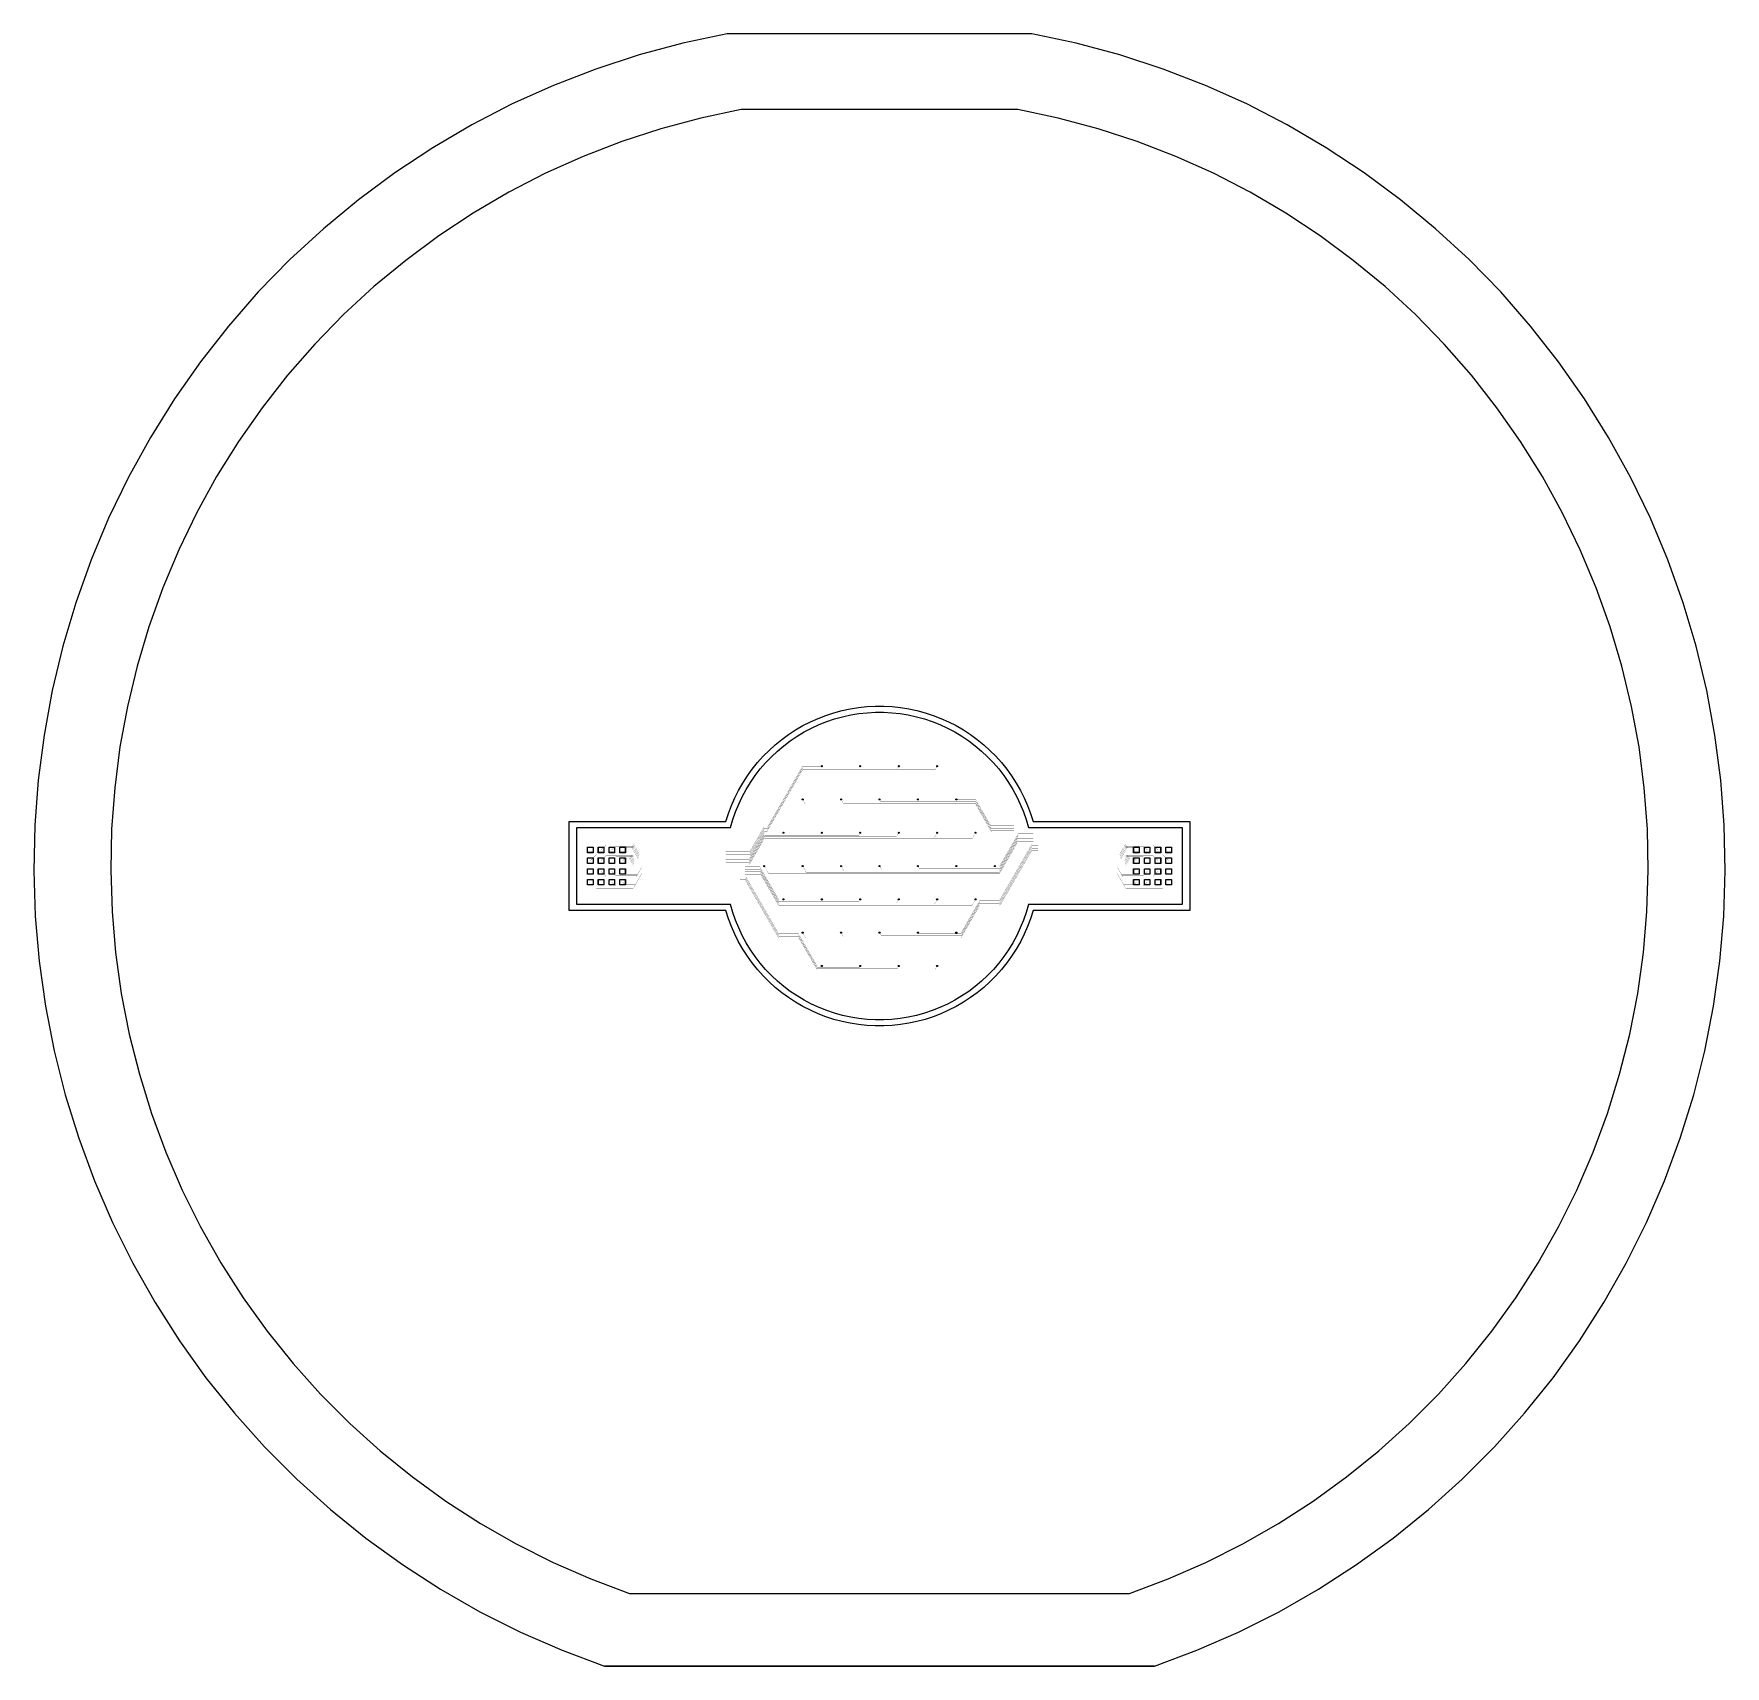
# Model space of a CAD drawing. Header units: metres. Extents: x -54999 to 54999, y -52014 to 54102.
import ezdxf

# ---------------------------------------------------------------- set-up
doc = ezdxf.new("R2010")
doc.units = ezdxf.units.M
for name, color, linetype in [('eDura_outline_ext', 6, 'Continuous'), ('eDura_outline_int', 6, 'Continuous'), ('etch', 3, 'Continuous'), ('metal', 4, 'Continuous'), ('wafer_ext', 8, 'Continuous'), ('wafer_int', 8, 'Continuous')]:
    doc.layers.add(name, color=color, linetype=linetype)

msp = doc.modelspace()

# ---------------------------------------------------------------- linework, layer by layer
at = {"layer": 'eDura_outline_ext'}
msp.add_lwpolyline([(-9987, 2900), (-9821, 3421), (-9628, 3932), (-9408, 4433), (-9162, 4921), (-8891, 5396), (-8595, 5856), (-8275, 6299), (-7933, 6726), (-7568, 7133), (-7183, 7521), (-6778, 7888), (-6354, 8233), (-5912, 8556), (-5454, 8855), (-4982, 9129), (-4495, 9379), (-3996, 9602), (-3486, 9798), (-2966, 9968), (-2438, 10110), (-1903, 10224), (-1363, 10310), (-819, 10368), (-273, 10396), (273, 10396), (819, 10368), (1363, 10310), (1903, 10224), (2438, 10110), (2966, 9968), (3486, 9798), (3996, 9602), (4495, 9379), (4982, 9129), (5454, 8855), (5912, 8556), (6354, 8233), (6778, 7888), (7183, 7521), (7568, 7133), (7933, 6726), (8275, 6299), (8595, 5856), (8891, 5396), (9162, 4921), (9408, 4433), (9628, 3932), (9821, 3421), (9987, 2900), (9987, 2900), (20187, 2900), (20187, -2900), (9987, -2900), (9987, -2900), (9821, -3421), (9628, -3932), (9408, -4433), (9162, -4921), (8891, -5396), (8595, -5856), (8275, -6299), (7933, -6726), (7568, -7133), (7183, -7521), (6778, -7888), (6354, -8233), (5912, -8556), (5454, -8855), (4982, -9129), (4495, -9379), (3996, -9602), (3486, -9798), (2966, -9968), (2438, -10110), (1903, -10224), (1363, -10310), (819, -10368), (273, -10396), (-273, -10396), (-819, -10368), (-1363, -10310), (-1903, -10224), (-2438, -10110), (-2966, -9968), (-3486, -9798), (-3996, -9602), (-4495, -9379), (-4982, -9129), (-5454, -8855), (-5912, -8556), (-6354, -8233), (-6778, -7888), (-7183, -7521), (-7568, -7133), (-7933, -6726), (-8275, -6299), (-8595, -5856), (-8891, -5396), (-9162, -4921), (-9408, -4433), (-9628, -3932), (-9821, -3421), (-9987, -2900), (-9987, -2900), (-20187, -2900), (-20187, 2900), (-9987, 2900)], close=True, dxfattribs=at)
at = {"layer": 'eDura_outline_int'}
msp.add_lwpolyline([(-9682, 2500), (-9534, 3017), (-9358, 3525), (-9155, 4023), (-8925, 4510), (-8670, 4983), (-8389, 5442), (-8084, 5886), (-7756, 6312), (-7406, 6720), (-7034, 7108), (-6641, 7476), (-6230, 7823), (-5800, 8146), (-5353, 8446), (-4891, 8722), (-4415, 8972), (-3926, 9197), (-3426, 9395), (-2916, 9565), (-2397, 9708), (-1872, 9823), (-1341, 9910), (-806, 9967), (-269, 9996), (269, 9996), (806, 9967), (1341, 9910), (1872, 9823), (2397, 9708), (2916, 9565), (3426, 9395), (3926, 9197), (4415, 8972), (4891, 8722), (5353, 8446), (5800, 8146), (6230, 7823), (6641, 7476), (7034, 7108), (7406, 6720), (7756, 6312), (8084, 5886), (8389, 5442), (8670, 4983), (8925, 4510), (9155, 4023), (9358, 3525), (9534, 3017), (9682, 2500), (9682, 2500), (19682, 2500), (19682, -2500), (9682, -2500), (9682, -2500), (9534, -3017), (9358, -3525), (9155, -4023), (8925, -4510), (8670, -4983), (8389, -5442), (8084, -5886), (7756, -6312), (7406, -6720), (7034, -7108), (6641, -7476), (6230, -7823), (5800, -8146), (5353, -8446), (4891, -8722), (4415, -8972), (3926, -9197), (3426, -9395), (2916, -9565), (2397, -9708), (1872, -9823), (1341, -9910), (806, -9967), (269, -9996), (-269, -9996), (-806, -9967), (-1341, -9910), (-1872, -9823), (-2397, -9708), (-2916, -9565), (-3426, -9395), (-3926, -9197), (-4415, -8972), (-4891, -8722), (-5353, -8446), (-5800, -8146), (-6230, -7823), (-6641, -7476), (-7034, -7108), (-7406, -6720), (-7756, -6312), (-8084, -5886), (-8389, -5442), (-8670, -4983), (-8925, -4510), (-9155, -4023), (-9358, -3525), (-9534, -3017), (-9682, -2500), (-9682, -2500), (-19682, -2500), (-19682, 2500), (-9682, 2500)], close=True, dxfattribs=at)
at = {"layer": 'etch'}
for points in [[(-18982, 1225), (-18632, 1225), (-18632, 875), (-18982, 875), (-18982, 1225)], [(-18282, 1225), (-17932, 1225), (-17932, 875), (-18282, 875), (-18282, 1225)], [(-17582, 1225), (-17232, 1225), (-17232, 875), (-17582, 875), (-17582, 1225)], [(-16882, 1225), (-16532, 1225), (-16532, 875), (-16882, 875), (-16882, 1225)], [(16532, 1225), (16882, 1225), (16882, 875), (16532, 875), (16532, 1225)], [(17232, 1225), (17582, 1225), (17582, 875), (17232, 875), (17232, 1225)], [(17932, 1225), (18282, 1225), (18282, 875), (17932, 875), (17932, 1225)], [(18632, 1225), (18982, 1225), (18982, 875), (18632, 875), (18632, 1225)], [(-18982, 525), (-18632, 525), (-18632, 175), (-18982, 175), (-18982, 525)], [(-18282, 525), (-17932, 525), (-17932, 175), (-18282, 175), (-18282, 525)], [(-17582, 525), (-17232, 525), (-17232, 175), (-17582, 175), (-17582, 525)], [(-16882, 525), (-16532, 525), (-16532, 175), (-16882, 175), (-16882, 525)], [(16532, 525), (16882, 525), (16882, 175), (16532, 175), (16532, 525)], [(17232, 525), (17582, 525), (17582, 175), (17232, 175), (17232, 525)], [(17932, 525), (18282, 525), (18282, 175), (17932, 175), (17932, 525)], [(18632, 525), (18982, 525), (18982, 175), (18632, 175), (18632, 525)], [(-18982, -175), (-18632, -175), (-18632, -525), (-18982, -525), (-18982, -175)], [(-18982, -875), (-18632, -875), (-18632, -1225), (-18982, -1225), (-18982, -875)], [(-18282, -175), (-17932, -175), (-17932, -525), (-18282, -525), (-18282, -175)], [(-18282, -875), (-17932, -875), (-17932, -1225), (-18282, -1225), (-18282, -875)], [(-17582, -175), (-17232, -175), (-17232, -525), (-17582, -525), (-17582, -175)], [(-17582, -875), (-17232, -875), (-17232, -1225), (-17582, -1225), (-17582, -875)], [(-16882, -175), (-16532, -175), (-16532, -525), (-16882, -525), (-16882, -175)], [(-16882, -875), (-16532, -875), (-16532, -1225), (-16882, -1225), (-16882, -875)], [(16532, -175), (16882, -175), (16882, -525), (16532, -525), (16532, -175)], [(16532, -875), (16882, -875), (16882, -1225), (16532, -1225), (16532, -875)], [(17232, -175), (17582, -175), (17582, -525), (17232, -525), (17232, -175)], [(17232, -875), (17582, -875), (17582, -1225), (17232, -1225), (17232, -875)], [(17932, -175), (18282, -175), (18282, -525), (17932, -525), (17932, -175)], [(17932, -875), (18282, -875), (18282, -1225), (17932, -1225), (17932, -875)], [(18632, -175), (18982, -175), (18982, -525), (18632, -525), (18632, -175)], [(18632, -875), (18982, -875), (18982, -1225), (18632, -1225), (18632, -875)]]:
    msp.add_lwpolyline(points, close=True, dxfattribs=at)
for centre in [(-3750, 6495), (-1250, 6495), (1250, 6495), (3750, 6495), (-5000, 4330), (-2500, 4330), (0, 4330), (2500, 4330), (5000, 4330), (-6250, 2165), (-3750, 2165), (-1250, 2165), (1250, 2165), (3750, 2165), (6250, 2165), (-7500, 0), (-5000, 0), (-2500, 0), (0, 0), (2500, 0), (5000, 0), (7500, 0), (-6250, -2165), (-3750, -2165), (-1250, -2165), (1250, -2165), (3750, -2165), (6250, -2165), (-5000, -4330), (-2500, -4330), (0, -4330), (2500, -4330), (5000, -4330), (-3750, -6495), (-1250, -6495), (1250, -6495), (3750, -6495)]:
    msp.add_circle(centre, 25, dxfattribs=at)
at = {"layer": 'metal'}
for points in [[(-5000, 6255, 10, 10, 0), (-7304, 2265, 10, 10, 0)], [(-5000, 6335, 10, 10, 0), (-7292, 2365, 10, 10, 0)], [(-5000, 6415, 10, 10, 0), (-7281, 2465, 10, 10, 0)], [(-5000, 6495, 10, 10, 0), (-7269, 2565, 10, 10, 0)], [(-3750, 6495, 10, 10, 0), (-5000, 6495, 10, 10, 0)], [(-1296, 6415, 10, 10, 0), (-5000, 6415, 10, 10, 0)], [(1158, 6335, 10, 10, 0), (-5000, 6335, 10, 10, 0)], [(3611, 6255, 10, 10, 0), (-5000, 6255, 10, 10, 0)], [(-3750, 6495, 10, 10, 0), (-3750, 6495, 10, 10, 0)], [(-1250, 6495, 10, 10, 0), (-1296, 6415, 10, 10, 0)], [(1250, 6495, 10, 10, 0), (1158, 6335, 10, 10, 0)], [(3750, 6495, 10, 10, 0), (3611, 6255, 10, 10, 0)], [(-5000, 4330, 10, 10, 0), (-4815, 4010, 10, 10, 0)], [(-4815, 4010, 10, 10, 0), (6250, 4010, 10, 10, 0)], [(-2500, 4330, 10, 10, 0), (-2361, 4090, 10, 10, 0)], [(-2361, 4090, 10, 10, 0), (6250, 4090, 10, 10, 0)], [(0, 4330, 10, 10, 0), (92, 4170, 10, 10, 0)], [(92, 4170, 10, 10, 0), (6250, 4170, 10, 10, 0)], [(2500, 4330, 10, 10, 0), (2546, 4250, 10, 10, 0)], [(2546, 4250, 10, 10, 0), (6250, 4250, 10, 10, 0)], [(5000, 4330, 10, 10, 0), (5000, 4330, 10, 10, 0)], [(5000, 4330, 10, 10, 0), (6250, 4330, 10, 10, 0)], [(6250, 4330, 10, 10, 0), (7240, 2615, 10, 10, 0)], [(6250, 4250, 10, 10, 0), (7252, 2515, 10, 10, 0)], [(6250, 4170, 10, 10, 0), (7263, 2415, 10, 10, 0)], [(6250, 4090, 10, 10, 0), (7275, 2315, 10, 10, 0)], [(6250, 4010, 10, 10, 0), (7286, 2215, 10, 10, 0)], [(-7500, 2565, 10, 10, 0), (-8432, 950, 10, 10, 0)], [(-7500, 2465, 10, 10, 0), (-8432, 850, 10, 10, 0)], [(-7500, 2365, 10, 10, 0), (-8432, 750, 10, 10, 0)], [(-7500, 2265, 10, 10, 0), (-8432, 650, 10, 10, 0)], [(-7269, 2565, 10, 10, 0), (-7500, 2565, 10, 10, 0)], [(-7500, 2565, 10, 10, 0), (-7500, 2565, 10, 10, 0)], [(-7281, 2465, 10, 10, 0), (-7500, 2465, 10, 10, 0)], [(-7500, 2465, 10, 10, 0), (-7500, 2465, 10, 10, 0)], [(-7292, 2365, 10, 10, 0), (-7500, 2365, 10, 10, 0)], [(-7500, 2365, 10, 10, 0), (-7500, 2365, 10, 10, 0)], [(-7304, 2265, 10, 10, 0), (-7500, 2265, 10, 10, 0)], [(-7500, 2265, 10, 10, 0), (-7500, 2265, 10, 10, 0)], [(7240, 2615, 10, 10, 0), (8750, 2615, 10, 10, 0)], [(7252, 2515, 10, 10, 0), (8750, 2515, 10, 10, 0)], [(7263, 2415, 10, 10, 0), (8750, 2415, 10, 10, 0)], [(7275, 2315, 10, 10, 0), (8750, 2315, 10, 10, 0)], [(7286, 2215, 10, 10, 0), (8750, 2215, 10, 10, 0)], [(-18807, 1050, 10, 10, 0), (-18422, 1435, 10, 10, 0)], [(-18422, 1435, 10, 10, 0), (-16007, 1435, 10, 10, 0)], [(-18107, 1050, 10, 10, 0), (-17792, 1365, 10, 10, 0)], [(-17792, 1365, 10, 10, 0), (-16007, 1365, 10, 10, 0)], [(-17407, 1050, 10, 10, 0), (-17162, 1295, 10, 10, 0)], [(-17162, 1295, 10, 10, 0), (-16007, 1295, 10, 10, 0)], [(-16707, 1050, 10, 10, 0), (-16532, 1225, 10, 10, 0)], [(-16532, 1225, 10, 10, 0), (-16007, 1225, 10, 10, 0)], [(-16129, 1225, 10, 10, 0), (-15681, 450, 10, 10, 0)], [(-16007, 1225, 10, 10, 0), (-16129, 1225, 10, 10, 0)], [(-16088, 1295, 10, 10, 0), (-15658, 550, 10, 10, 0)], [(-16007, 1295, 10, 10, 0), (-16088, 1295, 10, 10, 0)], [(-16048, 1365, 10, 10, 0), (-15635, 650, 10, 10, 0)], [(-16007, 1365, 10, 10, 0), (-16048, 1365, 10, 10, 0)], [(-16007, 1435, 10, 10, 0), (-15612, 750, 10, 10, 0)], [(-16007, 1435, 10, 10, 0), (-16007, 1435, 10, 10, 0)], [(-7500, 1765, 10, 10, 0), (-8490, 50, 10, 10, 0)], [(-7500, 1845, 10, 10, 0), (-8479, 150, 10, 10, 0)], [(-7500, 1925, 10, 10, 0), (-8467, 250, 10, 10, 0)], [(-7500, 2005, 10, 10, 0), (-8456, 350, 10, 10, 0)], [(-7500, 2085, 10, 10, 0), (-8444, 450, 10, 10, 0)], [(-7500, 2165, 10, 10, 0), (-8432, 550, 10, 10, 0)], [(-6250, 2165, 10, 10, 0), (-7500, 2165, 10, 10, 0)], [(-3796, 2085, 10, 10, 0), (-7500, 2085, 10, 10, 0)], [(-1342, 2005, 10, 10, 0), (-7500, 2005, 10, 10, 0)], [(1111, 1925, 10, 10, 0), (-7500, 1925, 10, 10, 0)], [(3565, 1845, 10, 10, 0), (-7500, 1845, 10, 10, 0)], [(6019, 1765, 10, 10, 0), (-7500, 1765, 10, 10, 0)], [(-6250, 2165, 10, 10, 0), (-6250, 2165, 10, 10, 0)], [(-3750, 2165, 10, 10, 0), (-3796, 2085, 10, 10, 0)], [(-1250, 2165, 10, 10, 0), (-1342, 2005, 10, 10, 0)], [(1250, 2165, 10, 10, 0), (1111, 1925, 10, 10, 0)], [(3750, 2165, 10, 10, 0), (3565, 1845, 10, 10, 0)], [(6250, 2165, 10, 10, 0), (6019, 1765, 10, 10, 0)], [(7812, 0, 10, 10, 0), (9034, 2115, 10, 10, 0)], [(7812, -80, 10, 10, 0), (9022, 2015, 10, 10, 0)], [(7812, -160, 10, 10, 0), (9011, 1915, 10, 10, 0)], [(7812, -240, 10, 10, 0), (8999, 1815, 10, 10, 0)], [(7812, -320, 10, 10, 0), (8987, 1715, 10, 10, 0)], [(7812, -400, 10, 10, 0), (8976, 1615, 10, 10, 0)], [(7812, -480, 10, 10, 0), (8964, 1515, 10, 10, 0)], [(7812, -2215, 10, 10, 0), (9908, 1415, 10, 10, 0)], [(7812, -2315, 10, 10, 0), (9908, 1315, 10, 10, 0)], [(7812, -2415, 10, 10, 0), (9908, 1215, 10, 10, 0)], [(7812, -2515, 10, 10, 0), (9908, 1115, 10, 10, 0)], [(8964, 1515, 10, 10, 0), (10000, 1515, 10, 10, 0)], [(8976, 1615, 10, 10, 0), (10000, 1615, 10, 10, 0)], [(8987, 1715, 10, 10, 0), (10000, 1715, 10, 10, 0)], [(8999, 1815, 10, 10, 0), (10000, 1815, 10, 10, 0)], [(9011, 1915, 10, 10, 0), (10000, 1915, 10, 10, 0)], [(9022, 2015, 10, 10, 0), (10000, 2015, 10, 10, 0)], [(9034, 2115, 10, 10, 0), (10000, 2115, 10, 10, 0)], [(9908, 1415, 10, 10, 0), (10312, 1415, 10, 10, 0)], [(9908, 1315, 10, 10, 0), (10312, 1315, 10, 10, 0)], [(9908, 1215, 10, 10, 0), (10312, 1215, 10, 10, 0)], [(9908, 1115, 10, 10, 0), (10312, 1115, 10, 10, 0)], [(16007, 1435, 10, 10, 0), (15612, 750, 10, 10, 0)], [(16048, 1365, 10, 10, 0), (15635, 650, 10, 10, 0)], [(16088, 1295, 10, 10, 0), (15658, 550, 10, 10, 0)], [(16129, 1225, 10, 10, 0), (15681, 450, 10, 10, 0)], [(18422, 1435, 10, 10, 0), (16007, 1435, 10, 10, 0)], [(16007, 1435, 10, 10, 0), (16007, 1435, 10, 10, 0)], [(17792, 1365, 10, 10, 0), (16007, 1365, 10, 10, 0)], [(16007, 1365, 10, 10, 0), (16048, 1365, 10, 10, 0)], [(17162, 1295, 10, 10, 0), (16007, 1295, 10, 10, 0)], [(16007, 1295, 10, 10, 0), (16088, 1295, 10, 10, 0)], [(16532, 1225, 10, 10, 0), (16007, 1225, 10, 10, 0)], [(16007, 1225, 10, 10, 0), (16129, 1225, 10, 10, 0)], [(16707, 1050, 10, 10, 0), (16532, 1225, 10, 10, 0)], [(17407, 1050, 10, 10, 0), (17162, 1295, 10, 10, 0)], [(18107, 1050, 10, 10, 0), (17792, 1365, 10, 10, 0)], [(18807, 1050, 10, 10, 0), (18422, 1435, 10, 10, 0)], [(-18807, 350, 10, 10, 0), (-18422, 735, 10, 10, 0)], [(-18422, 735, 10, 10, 0), (-16007, 735, 10, 10, 0)], [(-18107, 350, 10, 10, 0), (-17792, 665, 10, 10, 0)], [(-17792, 665, 10, 10, 0), (-16007, 665, 10, 10, 0)], [(-17407, 350, 10, 10, 0), (-17162, 595, 10, 10, 0)], [(-17162, 595, 10, 10, 0), (-16007, 595, 10, 10, 0)], [(-16707, 350, 10, 10, 0), (-16532, 525, 10, 10, 0)], [(-16532, 525, 10, 10, 0), (-16007, 525, 10, 10, 0)], [(-16290, 525, 10, 10, 0), (-16016, 50, 10, 10, 0)], [(-16007, 525, 10, 10, 0), (-16290, 525, 10, 10, 0)], [(-16250, 595, 10, 10, 0), (-15993, 150, 10, 10, 0)], [(-16007, 595, 10, 10, 0), (-16250, 595, 10, 10, 0)], [(-16210, 665, 10, 10, 0), (-15970, 250, 10, 10, 0)], [(-16007, 665, 10, 10, 0), (-16210, 665, 10, 10, 0)], [(-16169, 735, 10, 10, 0), (-15947, 350, 10, 10, 0)], [(-16007, 735, 10, 10, 0), (-16169, 735, 10, 10, 0)], [(-8432, 950, 10, 10, 0), (-10000, 950, 10, 10, 0)], [(-8432, 850, 10, 10, 0), (-10000, 850, 10, 10, 0)], [(-8432, 750, 10, 10, 0), (-10000, 750, 10, 10, 0)], [(-8432, 650, 10, 10, 0), (-10000, 650, 10, 10, 0)], [(-8432, 550, 10, 10, 0), (-10000, 550, 10, 10, 0)], [(-8444, 450, 10, 10, 0), (-10000, 450, 10, 10, 0)], [(-8456, 350, 10, 10, 0), (-10000, 350, 10, 10, 0)], [(-8467, 250, 10, 10, 0), (-10000, 250, 10, 10, 0)], [(-8479, 150, 10, 10, 0), (-10000, 150, 10, 10, 0)], [(-8490, 50, 10, 10, 0), (-10000, 50, 10, 10, 0)], [(-7500, 0, 10, 10, 0), (-7223, -480, 10, 10, 0)], [(-5000, 0, 10, 10, 0), (-4769, -400, 10, 10, 0)], [(-2500, 0, 10, 10, 0), (-2315, -320, 10, 10, 0)], [(0, 0, 10, 10, 0), (139, -240, 10, 10, 0)], [(2500, 0, 10, 10, 0), (2592, -160, 10, 10, 0)], [(5000, 0, 10, 10, 0), (5046, -80, 10, 10, 0)], [(7500, 0, 10, 10, 0), (7500, 0, 10, 10, 0)], [(7500, 0, 10, 10, 0), (7812, 0, 10, 10, 0)], [(7812, -2615, 10, 10, 0), (9908, 1015, 10, 10, 0)], [(9908, 1015, 10, 10, 0), (10312, 1015, 10, 10, 0)], [(16169, 735, 10, 10, 0), (15947, 350, 10, 10, 0)], [(16210, 665, 10, 10, 0), (15970, 250, 10, 10, 0)], [(16250, 595, 10, 10, 0), (15993, 150, 10, 10, 0)], [(18422, 735, 10, 10, 0), (16007, 735, 10, 10, 0)], [(16007, 735, 10, 10, 0), (16169, 735, 10, 10, 0)], [(17792, 665, 10, 10, 0), (16007, 665, 10, 10, 0)], [(16007, 665, 10, 10, 0), (16210, 665, 10, 10, 0)], [(17162, 595, 10, 10, 0), (16007, 595, 10, 10, 0)], [(16007, 595, 10, 10, 0), (16250, 595, 10, 10, 0)], [(16532, 525, 10, 10, 0), (16007, 525, 10, 10, 0)], [(16007, 525, 10, 10, 0), (16290, 525, 10, 10, 0)], [(16290, 525, 10, 10, 0), (16016, 50, 10, 10, 0)], [(16707, 350, 10, 10, 0), (16532, 525, 10, 10, 0)], [(17407, 350, 10, 10, 0), (17162, 595, 10, 10, 0)], [(18107, 350, 10, 10, 0), (17792, 665, 10, 10, 0)], [(18807, 350, 10, 10, 0), (18422, 735, 10, 10, 0)], [(-18807, -350, 10, 10, 0), (-18422, -735, 10, 10, 0)], [(-18807, -1050, 10, 10, 0), (-18422, -1435, 10, 10, 0)], [(-18422, -735, 10, 10, 0), (-16007, -735, 10, 10, 0)], [(-18107, -350, 10, 10, 0), (-17792, -665, 10, 10, 0)], [(-18107, -1050, 10, 10, 0), (-17792, -1365, 10, 10, 0)], [(-17792, -665, 10, 10, 0), (-16007, -665, 10, 10, 0)], [(-17407, -350, 10, 10, 0), (-17162, -595, 10, 10, 0)], [(-17407, -1050, 10, 10, 0), (-17162, -1295, 10, 10, 0)], [(-17162, -595, 10, 10, 0), (-16007, -595, 10, 10, 0)], [(-16707, -350, 10, 10, 0), (-16532, -525, 10, 10, 0)], [(-16707, -1050, 10, 10, 0), (-16532, -1225, 10, 10, 0)], [(-16532, -525, 10, 10, 0), (-16007, -525, 10, 10, 0)], [(-16007, -525, 10, 10, 0), (-15725, -525, 10, 10, 0)], [(-16007, -595, 10, 10, 0), (-15765, -595, 10, 10, 0)], [(-16007, -665, 10, 10, 0), (-15805, -665, 10, 10, 0)], [(-16007, -735, 10, 10, 0), (-15846, -735, 10, 10, 0)], [(-16007, -1435, 10, 10, 0), (-15612, -750, 10, 10, 0)], [(-15967, -1365, 10, 10, 0), (-15554, -650, 10, 10, 0)], [(-15927, -1295, 10, 10, 0), (-15497, -550, 10, 10, 0)], [(-15886, -1225, 10, 10, 0), (-15439, -450, 10, 10, 0)], [(-15846, -735, 10, 10, 0), (-15624, -350, 10, 10, 0)], [(-15805, -665, 10, 10, 0), (-15566, -250, 10, 10, 0)], [(-15765, -595, 10, 10, 0), (-15508, -150, 10, 10, 0)], [(-15725, -525, 10, 10, 0), (-15450, -50, 10, 10, 0)], [(-8716, -650, 10, 10, 0), (-9062, -650, 10, 10, 0)], [(-8716, -750, 10, 10, 0), (-9062, -750, 10, 10, 0)], [(-8716, -850, 10, 10, 0), (-9062, -850, 10, 10, 0)], [(-8716, -950, 10, 10, 0), (-9062, -950, 10, 10, 0)], [(-7784, -50, 10, 10, 0), (-8750, -50, 10, 10, 0)], [(-7772, -150, 10, 10, 0), (-8750, -150, 10, 10, 0)], [(-7761, -250, 10, 10, 0), (-8750, -250, 10, 10, 0)], [(-7749, -350, 10, 10, 0), (-8750, -350, 10, 10, 0)], [(-7737, -450, 10, 10, 0), (-8750, -450, 10, 10, 0)], [(-7726, -550, 10, 10, 0), (-8750, -550, 10, 10, 0)], [(-6562, -4380, 10, 10, 0), (-8716, -650, 10, 10, 0)], [(-6562, -4480, 10, 10, 0), (-8716, -750, 10, 10, 0)], [(-6562, -4580, 10, 10, 0), (-8716, -850, 10, 10, 0)], [(-6562, -4680, 10, 10, 0), (-8716, -950, 10, 10, 0)], [(-6562, -2165, 10, 10, 0), (-7784, -50, 10, 10, 0)], [(-6562, -2245, 10, 10, 0), (-7772, -150, 10, 10, 0)], [(-6562, -2325, 10, 10, 0), (-7761, -250, 10, 10, 0)], [(-6562, -2405, 10, 10, 0), (-7749, -350, 10, 10, 0)], [(-6562, -2485, 10, 10, 0), (-7737, -450, 10, 10, 0)], [(-6562, -2565, 10, 10, 0), (-7726, -550, 10, 10, 0)], [(-7223, -480, 10, 10, 0), (7812, -480, 10, 10, 0)], [(-4769, -400, 10, 10, 0), (7812, -400, 10, 10, 0)], [(-2315, -320, 10, 10, 0), (7812, -320, 10, 10, 0)], [(139, -240, 10, 10, 0), (7812, -240, 10, 10, 0)], [(2592, -160, 10, 10, 0), (7812, -160, 10, 10, 0)], [(5046, -80, 10, 10, 0), (7812, -80, 10, 10, 0)], [(15886, -1225, 10, 10, 0), (15439, -450, 10, 10, 0)], [(15725, -525, 10, 10, 0), (15450, -50, 10, 10, 0)], [(15927, -1295, 10, 10, 0), (15497, -550, 10, 10, 0)], [(15765, -595, 10, 10, 0), (15508, -150, 10, 10, 0)], [(15967, -1365, 10, 10, 0), (15554, -650, 10, 10, 0)], [(15805, -665, 10, 10, 0), (15566, -250, 10, 10, 0)], [(16007, -1435, 10, 10, 0), (15612, -750, 10, 10, 0)], [(15846, -735, 10, 10, 0), (15624, -350, 10, 10, 0)], [(16007, -525, 10, 10, 0), (15725, -525, 10, 10, 0)], [(16007, -595, 10, 10, 0), (15765, -595, 10, 10, 0)], [(16007, -665, 10, 10, 0), (15805, -665, 10, 10, 0)], [(16007, -735, 10, 10, 0), (15846, -735, 10, 10, 0)], [(16532, -525, 10, 10, 0), (16007, -525, 10, 10, 0)], [(17162, -595, 10, 10, 0), (16007, -595, 10, 10, 0)], [(17792, -665, 10, 10, 0), (16007, -665, 10, 10, 0)], [(18422, -735, 10, 10, 0), (16007, -735, 10, 10, 0)], [(16707, -350, 10, 10, 0), (16532, -525, 10, 10, 0)], [(16707, -1050, 10, 10, 0), (16532, -1225, 10, 10, 0)], [(17407, -350, 10, 10, 0), (17162, -595, 10, 10, 0)], [(17407, -1050, 10, 10, 0), (17162, -1295, 10, 10, 0)], [(18107, -350, 10, 10, 0), (17792, -665, 10, 10, 0)], [(18107, -1050, 10, 10, 0), (17792, -1365, 10, 10, 0)], [(18807, -350, 10, 10, 0), (18422, -735, 10, 10, 0)], [(18807, -1050, 10, 10, 0), (18422, -1435, 10, 10, 0)], [(-18422, -1435, 10, 10, 0), (-16007, -1435, 10, 10, 0)], [(-17792, -1365, 10, 10, 0), (-16007, -1365, 10, 10, 0)], [(-17162, -1295, 10, 10, 0), (-16007, -1295, 10, 10, 0)], [(-16532, -1225, 10, 10, 0), (-16007, -1225, 10, 10, 0)], [(-16007, -1225, 10, 10, 0), (-15886, -1225, 10, 10, 0)], [(-16007, -1295, 10, 10, 0), (-15927, -1295, 10, 10, 0)], [(-16007, -1365, 10, 10, 0), (-15967, -1365, 10, 10, 0)], [(-16007, -1435, 10, 10, 0), (-16007, -1435, 10, 10, 0)], [(-6250, -2165, 10, 10, 0), (-6562, -2165, 10, 10, 0)], [(-6250, -2165, 10, 10, 0), (-6250, -2165, 10, 10, 0)], [(-3750, -2165, 10, 10, 0), (-3796, -2245, 10, 10, 0)], [(-1250, -2165, 10, 10, 0), (-1342, -2325, 10, 10, 0)], [(1250, -2165, 10, 10, 0), (1111, -2405, 10, 10, 0)], [(3750, -2165, 10, 10, 0), (3565, -2485, 10, 10, 0)], [(6250, -2165, 10, 10, 0), (6019, -2565, 10, 10, 0)], [(16007, -1225, 10, 10, 0), (15886, -1225, 10, 10, 0)], [(16007, -1295, 10, 10, 0), (15927, -1295, 10, 10, 0)], [(16007, -1365, 10, 10, 0), (15967, -1365, 10, 10, 0)], [(16532, -1225, 10, 10, 0), (16007, -1225, 10, 10, 0)], [(17162, -1295, 10, 10, 0), (16007, -1295, 10, 10, 0)], [(17792, -1365, 10, 10, 0), (16007, -1365, 10, 10, 0)], [(18422, -1435, 10, 10, 0), (16007, -1435, 10, 10, 0)], [(16007, -1435, 10, 10, 0), (16007, -1435, 10, 10, 0)], [(-3796, -2245, 10, 10, 0), (-6562, -2245, 10, 10, 0)], [(-1342, -2325, 10, 10, 0), (-6562, -2325, 10, 10, 0)], [(1111, -2405, 10, 10, 0), (-6562, -2405, 10, 10, 0)], [(3565, -2485, 10, 10, 0), (-6562, -2485, 10, 10, 0)], [(6019, -2565, 10, 10, 0), (-6562, -2565, 10, 10, 0)], [(5312, -4330, 10, 10, 0), (6534, -2215, 10, 10, 0)], [(5312, -4410, 10, 10, 0), (6522, -2315, 10, 10, 0)], [(5312, -4490, 10, 10, 0), (6511, -2415, 10, 10, 0)], [(5312, -4570, 10, 10, 0), (6499, -2515, 10, 10, 0)], [(5312, -4650, 10, 10, 0), (6487, -2615, 10, 10, 0)], [(6487, -2615, 10, 10, 0), (7812, -2615, 10, 10, 0)], [(6499, -2515, 10, 10, 0), (7812, -2515, 10, 10, 0)], [(6511, -2415, 10, 10, 0), (7812, -2415, 10, 10, 0)], [(6522, -2315, 10, 10, 0), (7812, -2315, 10, 10, 0)], [(6534, -2215, 10, 10, 0), (7812, -2215, 10, 10, 0)], [(7812, -2215, 10, 10, 0), (7812, -2215, 10, 10, 0)], [(7812, -2315, 10, 10, 0), (7812, -2315, 10, 10, 0)], [(7812, -2415, 10, 10, 0), (7812, -2415, 10, 10, 0)], [(7812, -2515, 10, 10, 0), (7812, -2515, 10, 10, 0)], [(7812, -2615, 10, 10, 0), (7812, -2615, 10, 10, 0)], [(-5284, -4380, 10, 10, 0), (-6562, -4380, 10, 10, 0)], [(-6562, -4380, 10, 10, 0), (-6562, -4380, 10, 10, 0)], [(-4062, -6495, 10, 10, 0), (-5284, -4380, 10, 10, 0)], [(-5000, -4330, 10, 10, 0), (-4815, -4650, 10, 10, 0)], [(-2500, -4330, 10, 10, 0), (-2361, -4570, 10, 10, 0)], [(0, -4330, 10, 10, 0), (92, -4490, 10, 10, 0)], [(2500, -4330, 10, 10, 0), (2546, -4410, 10, 10, 0)], [(5000, -4330, 10, 10, 0), (5000, -4330, 10, 10, 0)], [(5000, -4330, 10, 10, 0), (5312, -4330, 10, 10, 0)], [(-5272, -4480, 10, 10, 0), (-6562, -4480, 10, 10, 0)], [(-6562, -4480, 10, 10, 0), (-6562, -4480, 10, 10, 0)], [(-5261, -4580, 10, 10, 0), (-6562, -4580, 10, 10, 0)], [(-6562, -4580, 10, 10, 0), (-6562, -4580, 10, 10, 0)], [(-5249, -4680, 10, 10, 0), (-6562, -4680, 10, 10, 0)], [(-6562, -4680, 10, 10, 0), (-6562, -4680, 10, 10, 0)], [(-4062, -6575, 10, 10, 0), (-5272, -4480, 10, 10, 0)], [(-4062, -6655, 10, 10, 0), (-5261, -4580, 10, 10, 0)], [(-4062, -6735, 10, 10, 0), (-5249, -4680, 10, 10, 0)], [(-4815, -4650, 10, 10, 0), (5312, -4650, 10, 10, 0)], [(-2361, -4570, 10, 10, 0), (5312, -4570, 10, 10, 0)], [(92, -4490, 10, 10, 0), (5312, -4490, 10, 10, 0)], [(2546, -4410, 10, 10, 0), (5312, -4410, 10, 10, 0)], [(-3750, -6495, 10, 10, 0), (-4062, -6495, 10, 10, 0)], [(-1296, -6575, 10, 10, 0), (-4062, -6575, 10, 10, 0)], [(-3750, -6495, 10, 10, 0), (-3750, -6495, 10, 10, 0)], [(-1250, -6495, 10, 10, 0), (-1296, -6575, 10, 10, 0)], [(1250, -6495, 10, 10, 0), (1158, -6655, 10, 10, 0)], [(3750, -6495, 10, 10, 0), (3611, -6735, 10, 10, 0)], [(1158, -6655, 10, 10, 0), (-4062, -6655, 10, 10, 0)], [(3611, -6735, 10, 10, 0), (-4062, -6735, 10, 10, 0)]]:
    msp.add_lwpolyline(points, format="xyseb", dxfattribs=at)
for points in [[(-18987, 1230), (-18627, 1230), (-18627, 870), (-18987, 870), (-18987, 1230)], [(-18287, 1230), (-17927, 1230), (-17927, 870), (-18287, 870), (-18287, 1230)], [(-17587, 1230), (-17227, 1230), (-17227, 870), (-17587, 870), (-17587, 1230)], [(-16887, 1230), (-16527, 1230), (-16527, 870), (-16887, 870), (-16887, 1230)], [(16527, 1230), (16887, 1230), (16887, 870), (16527, 870), (16527, 1230)], [(17227, 1230), (17587, 1230), (17587, 870), (17227, 870), (17227, 1230)], [(17927, 1230), (18287, 1230), (18287, 870), (17927, 870), (17927, 1230)], [(18627, 1230), (18987, 1230), (18987, 870), (18627, 870), (18627, 1230)], [(-18987, 530), (-18627, 530), (-18627, 170), (-18987, 170), (-18987, 530)], [(-18287, 530), (-17927, 530), (-17927, 170), (-18287, 170), (-18287, 530)], [(-17587, 530), (-17227, 530), (-17227, 170), (-17587, 170), (-17587, 530)], [(-16887, 530), (-16527, 530), (-16527, 170), (-16887, 170), (-16887, 530)], [(16527, 530), (16887, 530), (16887, 170), (16527, 170), (16527, 530)], [(17227, 530), (17587, 530), (17587, 170), (17227, 170), (17227, 530)], [(17927, 530), (18287, 530), (18287, 170), (17927, 170), (17927, 530)], [(18627, 530), (18987, 530), (18987, 170), (18627, 170), (18627, 530)], [(-18987, -170), (-18627, -170), (-18627, -530), (-18987, -530), (-18987, -170)], [(-18987, -870), (-18627, -870), (-18627, -1230), (-18987, -1230), (-18987, -870)], [(-18287, -170), (-17927, -170), (-17927, -530), (-18287, -530), (-18287, -170)], [(-18287, -870), (-17927, -870), (-17927, -1230), (-18287, -1230), (-18287, -870)], [(-17587, -170), (-17227, -170), (-17227, -530), (-17587, -530), (-17587, -170)], [(-17587, -870), (-17227, -870), (-17227, -1230), (-17587, -1230), (-17587, -870)], [(-16887, -170), (-16527, -170), (-16527, -530), (-16887, -530), (-16887, -170)], [(-16887, -870), (-16527, -870), (-16527, -1230), (-16887, -1230), (-16887, -870)], [(16527, -170), (16887, -170), (16887, -530), (16527, -530), (16527, -170)], [(16527, -870), (16887, -870), (16887, -1230), (16527, -1230), (16527, -870)], [(17227, -170), (17587, -170), (17587, -530), (17227, -530), (17227, -170)], [(17227, -870), (17587, -870), (17587, -1230), (17227, -1230), (17227, -870)], [(17927, -170), (18287, -170), (18287, -530), (17927, -530), (17927, -170)], [(17927, -870), (18287, -870), (18287, -1230), (17927, -1230), (17927, -870)], [(18627, -170), (18987, -170), (18987, -530), (18627, -530), (18627, -170)], [(18627, -870), (18987, -870), (18987, -1230), (18627, -1230), (18627, -870)]]:
    msp.add_lwpolyline(points, close=True, dxfattribs=at)
for centre in [(-3750, 6495), (-1250, 6495), (1250, 6495), (3750, 6495), (-5000, 4330), (-2500, 4330), (0, 4330), (2500, 4330), (5000, 4330), (-6250, 2165), (-3750, 2165), (-1250, 2165), (1250, 2165), (3750, 2165), (6250, 2165), (-7500, 0), (-5000, 0), (-2500, 0), (0, 0), (2500, 0), (5000, 0), (7500, 0), (-6250, -2165), (-3750, -2165), (-1250, -2165), (1250, -2165), (3750, -2165), (6250, -2165), (-5000, -4330), (-2500, -4330), (0, -4330), (2500, -4330), (5000, -4330), (-3750, -6495), (-1250, -6495), (1250, -6495), (3750, -6495)]:
    msp.add_circle(centre, 35, dxfattribs=at)
at = {"layer": 'wafer_ext'}
msp.add_lwpolyline([(17875, -52014), (20639, -50981), (23344, -49800), (25982, -48476), (28545, -47013), (31025, -45414), (33417, -43684), (35712, -41829), (37904, -39853), (39987, -37763), (41955, -35564), (43802, -33262), (45523, -30865), (47113, -28378), (48568, -25810), (49882, -23168), (51053, -20459), (52077, -17691), (52951, -14872), (53673, -12010), (54240, -9114), (54650, -6192), (54904, -3251), (54999, -302), (54936, 2649), (54715, 5592), (54336, 8519), (53801, 11421), (53111, 14290), (52268, 17119), (51275, 19898), (50133, 22619), (48848, 25276), (47422, 27860), (45859, 30363), (44165, 32779), (42343, 35101), (40399, 37322), (38339, 39435), (36168, 41435), (33894, 43315), (31522, 45071), (29059, 46697), (26512, 48188), (23889, 49541), (21197, 50751), (18445, 51815), (15639, 52730), (12788, 53493), (9900, 54102), (9900, 54102), (-9900, 54102), (-9900, 54102), (-12788, 53493), (-15639, 52730), (-18445, 51815), (-21197, 50751), (-23889, 49541), (-26512, 48188), (-29059, 46697), (-31522, 45071), (-33894, 43315), (-36168, 41435), (-38339, 39435), (-40399, 37322), (-42343, 35101), (-44165, 32779), (-45859, 30363), (-47422, 27860), (-48848, 25276), (-50133, 22619), (-51275, 19898), (-52268, 17119), (-53111, 14290), (-53801, 11421), (-54336, 8519), (-54715, 5592), (-54936, 2649), (-54999, -302), (-54904, -3251), (-54650, -6192), (-54240, -9114), (-53673, -12010), (-52951, -14872), (-52077, -17691), (-51053, -20459), (-49882, -23168), (-48568, -25810), (-47113, -28378), (-45523, -30865), (-43802, -33262), (-41955, -35564), (-39987, -37763), (-37904, -39853), (-35712, -41829), (-33417, -43684), (-31025, -45414), (-28545, -47013), (-25982, -48476), (-23344, -49800), (-20639, -50981), (-17875, -52014), (17875, -52014), (-17875, -52014)], close=True, dxfattribs=at)
at = {"layer": 'wafer_int'}
msp.add_lwpolyline([(16250, -47286), (18763, -46346), (21222, -45273), (23620, -44069), (25950, -42739), (28205, -41285), (30379, -39713), (32465, -38026), (34458, -36230), (36352, -34330), (38141, -32331), (39820, -30238), (41385, -28059), (42830, -25798), (44153, -23464), (45348, -21062), (46412, -18599), (47343, -16083), (48137, -13520), (48793, -10919), (49309, -8286), (49682, -5629), (49913, -2956), (49999, -274), (49942, 2408), (49741, 5083), (49397, 7744), (48910, 10383), (48283, 12991), (47516, 15562), (46613, 18089), (45576, 20563), (44407, 22978), (43111, 25327), (41690, 27603), (40150, 29799), (38493, 31910), (36726, 33929), (34854, 35850), (32880, 37668), (30813, 39377), (28656, 40974), (26417, 42452), (24102, 43808), (21717, 45037), (19270, 46137), (16768, 47105), (14217, 47936), (11625, 48630), (9000, 49183), (9000, 49183), (-9000, 49183), (-9000, 49183), (-11625, 48630), (-14217, 47936), (-16768, 47105), (-19270, 46137), (-21717, 45037), (-24102, 43808), (-26417, 42452), (-28656, 40974), (-30813, 39377), (-32880, 37668), (-34854, 35850), (-36726, 33929), (-38493, 31910), (-40150, 29799), (-41690, 27603), (-43111, 25327), (-44407, 22978), (-45576, 20563), (-46613, 18089), (-47516, 15562), (-48283, 12991), (-48910, 10383), (-49397, 7744), (-49741, 5083), (-49942, 2408), (-49999, -274), (-49913, -2956), (-49682, -5629), (-49309, -8286), (-48793, -10919), (-48137, -13520), (-47343, -16083), (-46412, -18599), (-45348, -21062), (-44153, -23464), (-42830, -25798), (-41385, -28059), (-39820, -30238), (-38141, -32331), (-36352, -34330), (-34458, -36230), (-32465, -38026), (-30379, -39713), (-28205, -41285), (-25950, -42739), (-23620, -44069), (-21222, -45273), (-18763, -46346), (-16250, -47286), (-16250, -47286), (16250, -47286)], close=True, dxfattribs=at)

doc.saveas('drawing.dxf')
